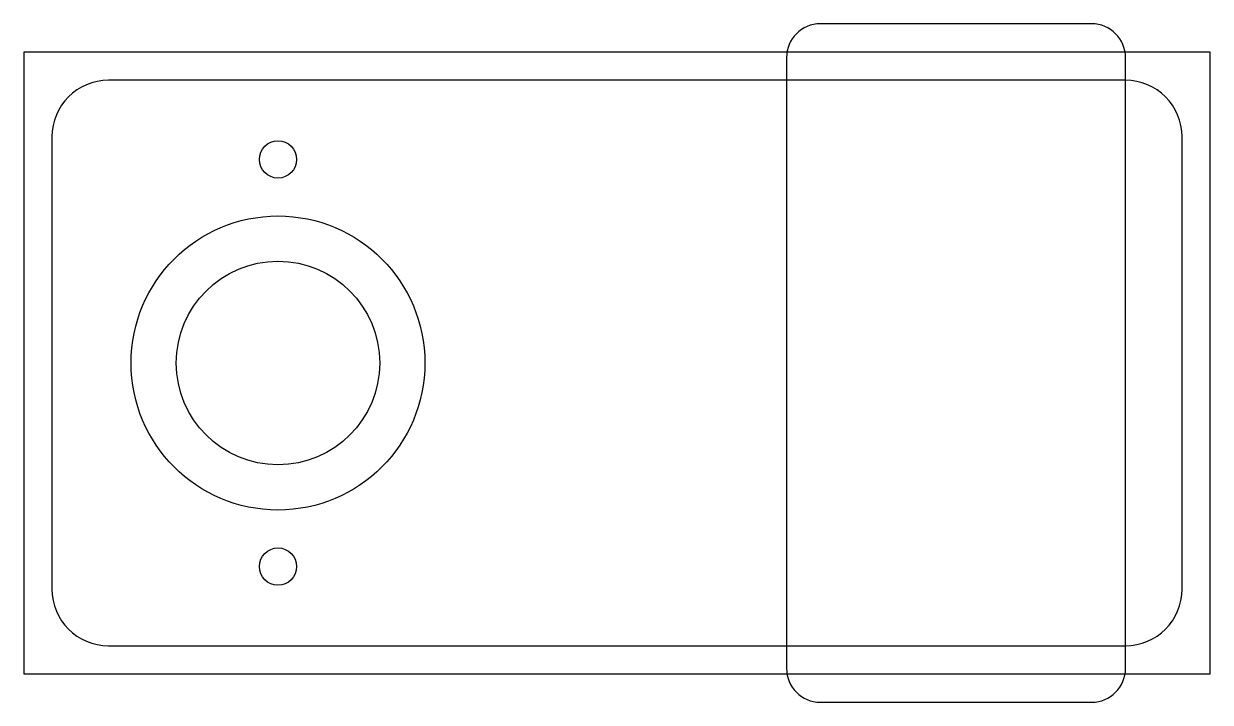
# Model space of a CAD drawing. Header units: millimetres. Extents: x -52 to 52, y -30 to 30.
import ezdxf

# ---------------------------------------------------------------- set-up
doc = ezdxf.new("R2010")
doc.units = ezdxf.units.MM
for name, color, linetype in [('A_OUTSIDE_STEP_Z-24', 2, 'CONTINUOUS'), ('B_CLAMP_SLOT_OPEN_BOTH_SID_Z-16', 3, 'CONTINUOUS'), ('BLANK', 1, 'CONTINUOUS'), ('C_COLLAR_COUNTERBORE_Z-4', 4, 'CONTINUOUS'), ('D_SENSOR_BORE_Z-24', 5, 'CONTINUOUS'), ('E_M4_HOLES_Z-10', 6, 'CONTINUOUS')]:
    doc.layers.add(name, color=color, linetype=linetype)

msp = doc.modelspace()

# ---------------------------------------------------------------- linework, layer by layer
at = {"layer": 'A_OUTSIDE_STEP_Z-24'}
for p, q in [((45, 25), (-45, 25)), ((-50, 20), (-50, -20)), ((50, -20), (50, 20)), ((-45, -25), (45, -25))]:
    msp.add_line(p, q, dxfattribs=at)
for centre, start, end in [((-45, 20), 90, 180), ((45, 20), 0, 90), ((-45, -20), 180, 270), ((45, -20), 270, 0)]:
    msp.add_arc(centre, 5, start, end, dxfattribs=at)
at = {"layer": 'B_CLAMP_SLOT_OPEN_BOTH_SID_Z-16'}
for p, q in [((42, 30), (18, 30)), ((15, 27), (15, -27)), ((45, -27), (45, 27)), ((18, -30), (42, -30))]:
    msp.add_line(p, q, dxfattribs=at)
for centre, start, end in [((18, 27), 90, 180), ((42, 27), 0, 90), ((18, -27), 180, 270), ((42, -27), 270, 0)]:
    msp.add_arc(centre, 3, start, end, dxfattribs=at)
at = {"layer": 'BLANK'}
for p, q in [((52.5, 27.5), (-52.5, 27.5)), ((-52.5, 27.5), (-52.5, -27.5)), ((52.5, -27.5), (52.5, 27.5)), ((-52.5, -27.5), (52.5, -27.5))]:
    msp.add_line(p, q, dxfattribs=at)
at = {"layer": 'C_COLLAR_COUNTERBORE_Z-4'}
msp.add_circle((-30, 0), 13, dxfattribs=at)
at = {"layer": 'D_SENSOR_BORE_Z-24'}
msp.add_circle((-30, 0), 9, dxfattribs=at)
at = {"layer": 'E_M4_HOLES_Z-10'}
for centre in [(-30, 18), (-30, -18)]:
    msp.add_circle(centre, 1.65, dxfattribs=at)

doc.saveas('drawing.dxf')
